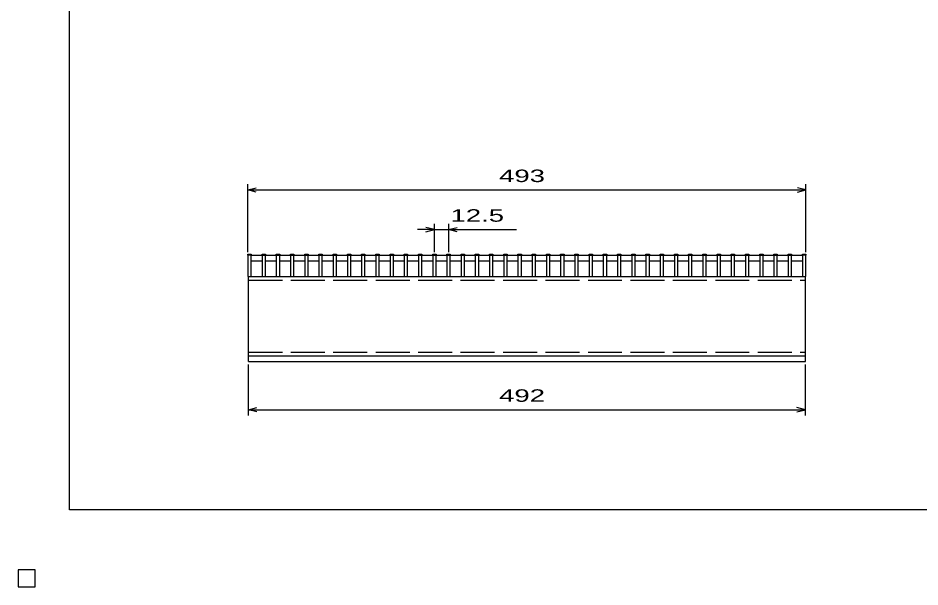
# Model space of a CAD drawing. Units: millimetres, scale not verified. Extents: x -910 to 866, y -641 to 527.
# Drawn here: x -910 to -113, y -641 to -139 of the extents above; entities that cross this region are included whole.
import ezdxf
from ezdxf.enums import TextEntityAlignment as Align

# ---------------------------------------------------------------- set-up
doc = ezdxf.new("R2010")
doc.units = ezdxf.units.MM
doc.header["$LTSCALE"] = 5
doc.linetypes.add('DASHED', pattern=[7.5, 6, -1.5])
for name, color, linetype, lineweight in [('0_2', 150, 'Continuous', 25), ('16', 3, 'Continuous', 25), ('22', 4, 'Continuous', 25), ('24', 2, 'Continuous', 25), ('32', 4, 'Continuous', 25)]:
    doc.layers.add(name, color=color, linetype=linetype, lineweight=lineweight)
doc.styles.add('ベクトル', font='')
doc.styles.get('ベクトル').set_extended_font_data('ベクトル')

msp = doc.modelspace()

# ---------------------------------------------------------------- linework, layer by layer
at = {"layer": '0_2'}
for p, q in [((-864.5, -573.25), (-864.5, 526.75)), ((865.5, -573.25), (-864.5, -573.25)), ((-895, -626.25), (-910, -626.25)), ((-910, -626.25), (-910, -641.25)), ((-895, -626.25), (-910, -626.25)), ((-910, -626.25), (-910, -641.25)), ((-895, -626.25), (-910, -626.25)), ((-910, -626.25), (-910, -641.25)), ((-895, -626.25), (-910, -626.25)), ((-910, -626.25), (-910, -641.25)), ((-895, -626.25), (-910, -626.25)), ((-910, -626.25), (-910, -641.25)), ((-895, -641.25), (-895, -626.25)), ((-895, -641.25), (-895, -626.25)), ((-895, -641.25), (-895, -626.25)), ((-895, -641.25), (-895, -626.25)), ((-895, -641.25), (-895, -626.25)), ((-910, -641.25), (-895, -641.25)), ((-910, -641.25), (-895, -641.25)), ((-910, -641.25), (-895, -641.25)), ((-910, -641.25), (-895, -641.25)), ((-910, -641.25), (-895, -641.25))]:
    msp.add_line(p, q, dxfattribs=at)
at = {"layer": '16'}
for p, q in [((-707, -348.25), (-707, -347.55)), ((-707, -347.55), (-704, -347.55)), ((-707, -348.25), (-707, -367.25)), ((-704, -348.25), (-707, -348.25)), ((-707, -348.25), (-707, -367.25)), ((-704, -347.55), (-704, -348.25)), ((-704, -367.25), (-704, -348.25)), ((-704, -348.25), (-217, -348.25)), ((-694.44, -348.25), (-694.44, -347.55)), ((-694.44, -347.55), (-691.44, -347.55)), ((-694.44, -348.25), (-694.44, -367.25)), ((-691.44, -348.25), (-694.44, -348.25)), ((-691.44, -347.55), (-691.44, -348.25)), ((-691.44, -367.25), (-691.44, -348.25)), ((-681.88, -348.25), (-681.88, -347.55)), ((-681.88, -347.55), (-678.88, -347.55)), ((-681.88, -348.25), (-681.88, -367.25)), ((-678.88, -348.25), (-681.88, -348.25)), ((-678.88, -347.55), (-678.88, -348.25)), ((-678.88, -367.25), (-678.88, -348.25)), ((-669.32, -348.25), (-669.32, -347.55)), ((-669.32, -347.55), (-666.32, -347.55)), ((-669.32, -348.25), (-669.32, -367.25)), ((-666.32, -348.25), (-669.32, -348.25)), ((-666.32, -347.55), (-666.32, -348.25)), ((-666.32, -367.25), (-666.32, -348.25)), ((-656.76, -348.25), (-656.76, -347.55)), ((-656.76, -347.55), (-653.76, -347.55)), ((-656.76, -348.25), (-656.76, -367.25)), ((-653.76, -348.25), (-656.76, -348.25)), ((-653.76, -347.55), (-653.76, -348.25)), ((-653.76, -367.25), (-653.76, -348.25)), ((-644.2, -348.25), (-644.2, -347.55)), ((-644.2, -347.55), (-641.2, -347.55)), ((-644.2, -348.25), (-644.2, -367.25)), ((-641.2, -348.25), (-644.2, -348.25)), ((-641.2, -347.55), (-641.2, -348.25)), ((-641.2, -367.25), (-641.2, -348.25)), ((-631.64, -348.25), (-631.64, -347.55)), ((-631.64, -347.55), (-628.64, -347.55)), ((-631.64, -348.25), (-631.64, -367.25)), ((-628.64, -348.25), (-631.64, -348.25)), ((-628.64, -347.55), (-628.64, -348.25)), ((-628.64, -367.25), (-628.64, -348.25)), ((-619.08, -348.25), (-619.08, -347.55)), ((-619.08, -347.55), (-616.08, -347.55)), ((-619.08, -348.25), (-619.08, -367.25)), ((-616.08, -348.25), (-619.08, -348.25)), ((-616.08, -347.55), (-616.08, -348.25)), ((-616.08, -367.25), (-616.08, -348.25)), ((-606.52, -348.25), (-606.52, -347.55)), ((-606.52, -347.55), (-603.52, -347.55)), ((-606.52, -348.25), (-606.52, -367.25)), ((-603.52, -348.25), (-606.52, -348.25)), ((-603.52, -347.55), (-603.52, -348.25)), ((-603.52, -367.25), (-603.52, -348.25)), ((-593.96, -348.25), (-593.96, -347.55)), ((-593.96, -347.55), (-590.96, -347.55)), ((-593.96, -348.25), (-593.96, -367.25)), ((-590.96, -348.25), (-593.96, -348.25)), ((-590.96, -347.55), (-590.96, -348.25)), ((-590.96, -367.25), (-590.96, -348.25)), ((-581.4, -348.25), (-581.4, -347.55)), ((-581.4, -347.55), (-578.4, -347.55)), ((-581.4, -348.25), (-581.4, -367.25)), ((-578.4, -348.25), (-581.4, -348.25)), ((-578.4, -347.55), (-578.4, -348.25)), ((-578.4, -367.25), (-578.4, -348.25)), ((-568.84, -348.25), (-568.84, -347.55)), ((-568.84, -347.55), (-565.84, -347.55)), ((-568.84, -348.25), (-568.84, -367.25)), ((-565.84, -348.25), (-568.84, -348.25)), ((-565.84, -347.55), (-565.84, -348.25)), ((-565.84, -367.25), (-565.84, -348.25)), ((-556.28, -348.25), (-556.28, -347.55)), ((-556.28, -347.55), (-553.28, -347.55)), ((-556.28, -348.25), (-556.28, -367.25)), ((-553.28, -348.25), (-556.28, -348.25)), ((-553.28, -347.55), (-553.28, -348.25)), ((-553.28, -367.25), (-553.28, -348.25)), ((-543.72, -348.25), (-543.72, -347.55)), ((-543.72, -347.55), (-540.72, -347.55)), ((-543.72, -348.25), (-543.72, -367.25)), ((-540.72, -348.25), (-543.72, -348.25)), ((-540.72, -347.55), (-540.72, -348.25)), ((-540.72, -367.25), (-540.72, -348.25)), ((-531.16, -348.25), (-531.16, -347.55)), ((-531.16, -347.55), (-528.16, -347.55)), ((-531.16, -348.25), (-531.16, -367.25)), ((-528.16, -348.25), (-531.16, -348.25)), ((-528.16, -347.55), (-528.16, -348.25)), ((-528.16, -367.25), (-528.16, -348.25)), ((-518.6, -348.25), (-518.6, -347.55)), ((-518.6, -347.55), (-515.6, -347.55)), ((-518.6, -348.25), (-518.6, -367.25)), ((-515.6, -348.25), (-518.6, -348.25)), ((-515.6, -347.55), (-515.6, -348.25)), ((-515.6, -367.25), (-515.6, -348.25)), ((-506.04, -348.25), (-506.04, -347.55)), ((-506.04, -347.55), (-503.04, -347.55)), ((-506.04, -348.25), (-506.04, -367.25)), ((-503.04, -348.25), (-506.04, -348.25)), ((-503.04, -347.55), (-503.04, -348.25)), ((-503.04, -367.25), (-503.04, -348.25)), ((-493.48, -348.25), (-493.48, -347.55)), ((-493.48, -347.55), (-490.48, -347.55)), ((-493.48, -348.25), (-493.48, -367.25)), ((-490.48, -348.25), (-493.48, -348.25)), ((-490.48, -347.55), (-490.48, -348.25)), ((-490.48, -367.25), (-490.48, -348.25)), ((-480.92, -348.25), (-480.92, -347.55)), ((-480.92, -347.55), (-477.92, -347.55)), ((-480.92, -348.25), (-480.92, -367.25)), ((-477.92, -348.25), (-480.92, -348.25)), ((-477.92, -347.55), (-477.92, -348.25)), ((-477.92, -367.25), (-477.92, -348.25)), ((-468.36, -348.25), (-468.36, -347.55)), ((-468.36, -347.55), (-465.36, -347.55)), ((-468.36, -348.25), (-468.36, -367.25)), ((-465.36, -348.25), (-468.36, -348.25)), ((-465.36, -347.55), (-465.36, -348.25)), ((-465.36, -367.25), (-465.36, -348.25)), ((-455.8, -348.25), (-455.8, -347.55)), ((-455.8, -347.55), (-452.8, -347.55)), ((-455.8, -348.25), (-455.8, -367.25)), ((-452.8, -348.25), (-455.8, -348.25)), ((-452.8, -347.55), (-452.8, -348.25)), ((-452.8, -367.25), (-452.8, -348.25)), ((-443.24, -348.25), (-443.24, -347.55)), ((-443.24, -347.55), (-440.24, -347.55)), ((-443.24, -348.25), (-443.24, -367.25)), ((-440.24, -348.25), (-443.24, -348.25)), ((-440.24, -347.55), (-440.24, -348.25)), ((-440.24, -367.25), (-440.24, -348.25)), ((-430.68, -348.25), (-430.68, -347.55)), ((-430.68, -347.55), (-427.68, -347.55)), ((-430.68, -348.25), (-430.68, -367.25)), ((-427.68, -348.25), (-430.68, -348.25)), ((-427.68, -347.55), (-427.68, -348.25)), ((-427.68, -367.25), (-427.68, -348.25)), ((-418.12, -348.25), (-418.12, -347.55)), ((-418.12, -347.55), (-415.12, -347.55)), ((-418.12, -348.25), (-418.12, -367.25)), ((-415.12, -348.25), (-418.12, -348.25)), ((-415.12, -347.55), (-415.12, -348.25)), ((-415.12, -367.25), (-415.12, -348.25)), ((-405.56, -348.25), (-405.56, -347.55)), ((-405.56, -347.55), (-402.56, -347.55)), ((-405.56, -348.25), (-405.56, -367.25)), ((-402.56, -348.25), (-405.56, -348.25)), ((-402.56, -347.55), (-402.56, -348.25)), ((-402.56, -367.25), (-402.56, -348.25)), ((-393, -348.25), (-393, -347.55)), ((-393, -347.55), (-390, -347.55)), ((-393, -348.25), (-393, -367.25)), ((-390, -348.25), (-393, -348.25)), ((-390, -347.55), (-390, -348.25)), ((-390, -367.25), (-390, -348.25)), ((-380.44, -348.25), (-380.44, -347.55)), ((-380.44, -347.55), (-377.44, -347.55)), ((-380.44, -348.25), (-380.44, -367.25)), ((-377.44, -348.25), (-380.44, -348.25)), ((-377.44, -347.55), (-377.44, -348.25)), ((-377.44, -367.25), (-377.44, -348.25)), ((-367.88, -348.25), (-367.88, -347.55)), ((-367.88, -347.55), (-364.88, -347.55)), ((-367.88, -348.25), (-367.88, -367.25)), ((-364.88, -348.25), (-367.88, -348.25)), ((-364.88, -347.55), (-364.88, -348.25)), ((-364.88, -367.25), (-364.88, -348.25)), ((-355.32, -348.25), (-355.32, -347.55)), ((-355.32, -347.55), (-352.32, -347.55)), ((-355.32, -348.25), (-355.32, -367.25)), ((-352.32, -348.25), (-355.32, -348.25)), ((-352.32, -347.55), (-352.32, -348.25)), ((-352.32, -367.25), (-352.32, -348.25)), ((-342.76, -348.25), (-342.76, -347.55)), ((-342.76, -347.55), (-339.76, -347.55)), ((-342.76, -348.25), (-342.76, -367.25)), ((-339.76, -348.25), (-342.76, -348.25)), ((-339.76, -347.55), (-339.76, -348.25)), ((-339.76, -367.25), (-339.76, -348.25)), ((-330.2, -348.25), (-330.2, -347.55)), ((-330.2, -347.55), (-327.2, -347.55)), ((-330.2, -348.25), (-330.2, -367.25)), ((-327.2, -348.25), (-330.2, -348.25)), ((-327.2, -347.55), (-327.2, -348.25)), ((-327.2, -367.25), (-327.2, -348.25)), ((-317.64, -348.25), (-317.64, -347.55)), ((-317.64, -347.55), (-314.64, -347.55)), ((-317.64, -348.25), (-317.64, -367.25)), ((-314.64, -348.25), (-317.64, -348.25)), ((-314.64, -347.55), (-314.64, -348.25)), ((-314.64, -367.25), (-314.64, -348.25)), ((-305.08, -348.25), (-305.08, -347.55)), ((-305.08, -347.55), (-302.08, -347.55)), ((-305.08, -348.25), (-305.08, -367.25)), ((-302.08, -348.25), (-305.08, -348.25)), ((-302.08, -347.55), (-302.08, -348.25)), ((-302.08, -367.25), (-302.08, -348.25)), ((-292.52, -348.25), (-292.52, -347.55)), ((-292.52, -347.55), (-289.52, -347.55)), ((-292.52, -348.25), (-292.52, -367.25)), ((-289.52, -348.25), (-292.52, -348.25)), ((-289.52, -347.55), (-289.52, -348.25)), ((-289.52, -367.25), (-289.52, -348.25)), ((-279.96, -348.25), (-279.96, -347.55)), ((-279.96, -347.55), (-276.96, -347.55)), ((-279.96, -348.25), (-279.96, -367.25)), ((-276.96, -348.25), (-279.96, -348.25)), ((-276.96, -347.55), (-276.96, -348.25)), ((-276.96, -367.25), (-276.96, -348.25)), ((-267.4, -348.25), (-267.4, -347.55)), ((-267.4, -347.55), (-264.4, -347.55)), ((-267.4, -348.25), (-267.4, -367.25)), ((-264.4, -348.25), (-267.4, -348.25)), ((-264.4, -347.55), (-264.4, -348.25)), ((-264.4, -367.25), (-264.4, -348.25)), ((-254.84, -348.25), (-254.84, -347.55)), ((-254.84, -347.55), (-251.84, -347.55)), ((-254.84, -348.25), (-254.84, -367.25)), ((-251.84, -348.25), (-254.84, -348.25)), ((-251.84, -347.55), (-251.84, -348.25)), ((-251.84, -367.25), (-251.84, -348.25)), ((-242.28, -348.25), (-242.28, -347.55)), ((-242.28, -347.55), (-239.28, -347.55)), ((-242.28, -348.25), (-242.28, -367.25)), ((-239.28, -348.25), (-242.28, -348.25)), ((-239.28, -347.55), (-239.28, -348.25)), ((-239.28, -367.25), (-239.28, -348.25)), ((-229.72, -348.25), (-229.72, -347.55)), ((-229.72, -347.55), (-226.72, -347.55)), ((-229.72, -348.25), (-229.72, -367.25)), ((-226.72, -348.25), (-229.72, -348.25)), ((-226.72, -347.55), (-226.72, -348.25)), ((-226.72, -367.25), (-226.72, -348.25)), ((-217, -348.25), (-217, -347.55)), ((-217, -347.55), (-214, -347.55)), ((-217, -348.25), (-217, -367.25)), ((-214, -348.25), (-217, -348.25)), ((-214, -347.55), (-214, -348.25)), ((-214, -367.25), (-214, -348.25)), ((-214, -367.25), (-214, -348.25)), ((-704, -353.25), (-694.44, -353.25)), ((-691.44, -353.25), (-681.88, -353.25)), ((-678.88, -353.25), (-669.32, -353.25)), ((-666.32, -353.25), (-656.76, -353.25)), ((-653.76, -353.25), (-644.2, -353.25)), ((-641.2, -353.25), (-631.64, -353.25)), ((-628.64, -353.25), (-619.08, -353.25)), ((-616.08, -353.25), (-606.52, -353.25)), ((-603.52, -353.25), (-593.96, -353.25)), ((-590.96, -353.25), (-581.4, -353.25)), ((-578.4, -353.25), (-568.84, -353.25)), ((-565.84, -353.25), (-556.28, -353.25)), ((-553.28, -353.25), (-543.72, -353.25)), ((-540.72, -353.25), (-531.16, -353.25)), ((-528.16, -353.25), (-518.6, -353.25)), ((-515.6, -353.25), (-506.04, -353.25)), ((-503.04, -353.25), (-493.48, -353.25)), ((-490.48, -353.25), (-480.92, -353.25)), ((-477.92, -353.25), (-468.36, -353.25)), ((-465.36, -353.25), (-455.8, -353.25)), ((-452.8, -353.25), (-443.24, -353.25)), ((-440.24, -353.25), (-430.68, -353.25)), ((-427.68, -353.25), (-418.12, -353.25)), ((-415.12, -353.25), (-405.56, -353.25)), ((-402.56, -353.25), (-393, -353.25)), ((-390, -353.25), (-380.44, -353.25)), ((-377.44, -353.25), (-367.88, -353.25)), ((-364.88, -353.25), (-355.32, -353.25)), ((-352.32, -353.25), (-342.76, -353.25)), ((-339.76, -353.25), (-330.2, -353.25)), ((-327.2, -353.25), (-317.64, -353.25)), ((-314.64, -353.25), (-305.08, -353.25)), ((-302.08, -353.25), (-292.52, -353.25)), ((-289.52, -353.25), (-279.96, -353.25)), ((-276.96, -353.25), (-267.4, -353.25)), ((-264.4, -353.25), (-254.84, -353.25)), ((-251.84, -353.25), (-242.28, -353.25)), ((-239.28, -353.25), (-229.72, -353.25)), ((-226.72, -353.25), (-217.16, -353.25)), ((-707, -367.25), (-704, -367.25)), ((-706.5, -367.25), (-214.5, -367.25)), ((-706.5, -437.25), (-706.5, -367.25)), ((-704, -367.25), (-694.44, -367.25)), ((-694.44, -367.25), (-691.44, -367.25)), ((-691.44, -367.25), (-681.88, -367.25)), ((-681.88, -367.25), (-678.88, -367.25)), ((-678.88, -367.25), (-669.32, -367.25)), ((-669.32, -367.25), (-666.32, -367.25)), ((-666.32, -367.25), (-656.76, -367.25)), ((-656.76, -367.25), (-653.76, -367.25)), ((-653.76, -367.25), (-644.2, -367.25)), ((-644.2, -367.25), (-641.2, -367.25)), ((-641.2, -367.25), (-631.64, -367.25)), ((-631.64, -367.25), (-628.64, -367.25)), ((-628.64, -367.25), (-619.08, -367.25)), ((-619.08, -367.25), (-616.08, -367.25)), ((-616.08, -367.25), (-606.52, -367.25)), ((-606.52, -367.25), (-603.52, -367.25)), ((-603.52, -367.25), (-593.96, -367.25)), ((-593.96, -367.25), (-590.96, -367.25)), ((-590.96, -367.25), (-581.4, -367.25)), ((-581.4, -367.25), (-578.4, -367.25)), ((-578.4, -367.25), (-568.84, -367.25)), ((-568.84, -367.25), (-565.84, -367.25)), ((-565.84, -367.25), (-556.28, -367.25)), ((-556.28, -367.25), (-553.28, -367.25)), ((-553.28, -367.25), (-543.72, -367.25)), ((-543.72, -367.25), (-540.72, -367.25)), ((-540.72, -367.25), (-531.16, -367.25)), ((-531.16, -367.25), (-528.16, -367.25)), ((-528.16, -367.25), (-518.6, -367.25)), ((-518.6, -367.25), (-515.6, -367.25)), ((-515.6, -367.25), (-506.04, -367.25)), ((-506.04, -367.25), (-503.04, -367.25)), ((-503.04, -367.25), (-493.48, -367.25)), ((-493.48, -367.25), (-490.48, -367.25)), ((-490.48, -367.25), (-480.92, -367.25)), ((-480.92, -367.25), (-477.92, -367.25)), ((-477.92, -367.25), (-468.36, -367.25)), ((-468.36, -367.25), (-465.36, -367.25)), ((-465.36, -367.25), (-455.8, -367.25)), ((-455.8, -367.25), (-452.8, -367.25)), ((-452.8, -367.25), (-443.24, -367.25)), ((-443.24, -367.25), (-440.24, -367.25)), ((-440.24, -367.25), (-430.68, -367.25)), ((-430.68, -367.25), (-427.68, -367.25)), ((-427.68, -367.25), (-418.12, -367.25)), ((-418.12, -367.25), (-415.12, -367.25)), ((-415.12, -367.25), (-405.56, -367.25)), ((-405.56, -367.25), (-402.56, -367.25)), ((-402.56, -367.25), (-393, -367.25)), ((-393, -367.25), (-390, -367.25)), ((-390, -367.25), (-380.44, -367.25)), ((-380.44, -367.25), (-377.44, -367.25)), ((-377.44, -367.25), (-367.88, -367.25)), ((-367.88, -367.25), (-364.88, -367.25)), ((-364.88, -367.25), (-355.32, -367.25)), ((-355.32, -367.25), (-352.32, -367.25)), ((-352.32, -367.25), (-342.76, -367.25)), ((-342.76, -367.25), (-339.76, -367.25)), ((-339.76, -367.25), (-330.2, -367.25)), ((-330.2, -367.25), (-327.2, -367.25)), ((-327.2, -367.25), (-317.64, -367.25)), ((-317.64, -367.25), (-314.64, -367.25)), ((-314.64, -367.25), (-305.08, -367.25)), ((-305.08, -367.25), (-302.08, -367.25)), ((-302.08, -367.25), (-292.52, -367.25)), ((-292.52, -367.25), (-289.52, -367.25)), ((-289.52, -367.25), (-279.96, -367.25)), ((-279.96, -367.25), (-276.96, -367.25)), ((-276.96, -367.25), (-267.4, -367.25)), ((-267.4, -367.25), (-264.4, -367.25)), ((-264.4, -367.25), (-254.84, -367.25)), ((-254.84, -367.25), (-251.84, -367.25)), ((-251.84, -367.25), (-242.28, -367.25)), ((-242.28, -367.25), (-239.28, -367.25)), ((-239.28, -367.25), (-229.72, -367.25)), ((-229.72, -367.25), (-226.72, -367.25)), ((-226.72, -367.25), (-217, -367.25)), ((-217, -367.25), (-214, -367.25)), ((-214.5, -437.25), (-214.5, -367.25)), ((-706.5, -437.25), (-214.5, -437.25)), ((-706.5, -442.25), (-706.5, -437.25)), ((-706.5, -437.25), (-214.5, -437.25)), ((-214.5, -442.25), (-214.5, -437.25)), ((-706.5, -442.25), (-214.5, -442.25)), ((-895, -626.25), (-910, -626.25)), ((-910, -626.25), (-910, -641.25)), ((-895, -626.25), (-910, -626.25)), ((-910, -626.25), (-910, -641.25)), ((-895, -626.25), (-910, -626.25)), ((-910, -626.25), (-910, -641.25)), ((-895, -626.25), (-910, -626.25)), ((-910, -626.25), (-910, -641.25)), ((-895, -626.25), (-910, -626.25)), ((-910, -626.25), (-910, -641.25)), ((-895, -641.25), (-895, -626.25)), ((-895, -641.25), (-895, -626.25)), ((-895, -641.25), (-895, -626.25)), ((-895, -641.25), (-895, -626.25)), ((-895, -641.25), (-895, -626.25)), ((-910, -641.25), (-895, -641.25)), ((-910, -641.25), (-895, -641.25)), ((-910, -641.25), (-895, -641.25)), ((-910, -641.25), (-895, -641.25)), ((-910, -641.25), (-895, -641.25))]:
    msp.add_line(p, q, dxfattribs=at)
at = {"layer": '16', "linetype": 'DASHED'}
for p, q in [((-706.5, -370.45), (-214.5, -370.45)), ((-706.5, -434.05), (-214.5, -434.05))]:
    msp.add_line(p, q, dxfattribs=at)
at = {"layer": '22'}
for p, q in [((-707, -345.75), (-707, -285.75)), ((-214, -345.75), (-214, -285.75)), ((-707, -290.75), (-699.5, -288.75)), ((-699.5, -292.75), (-707, -290.75)), ((-707, -290.75), (-214, -290.75)), ((-214, -290.75), (-221.5, -288.75)), ((-221.5, -292.75), (-214, -290.75)), ((-542.22, -325.75), (-557.22, -325.75)), ((-542.22, -325.75), (-549.72, -323.75)), ((-549.72, -327.75), (-542.22, -325.75)), ((-542.22, -345.75), (-542.22, -320.75)), ((-542.22, -325.75), (-529.66, -325.75)), ((-529.66, -320.75), (-529.66, -345.75)), ((-529.66, -325.75), (-522.16, -323.75)), ((-522.16, -327.75), (-529.66, -325.75)), ((-529.66, -325.75), (-469.66, -325.75)), ((-706.5, -489.75), (-706.5, -444.75)), ((-214.5, -489.75), (-214.5, -444.75)), ((-706.5, -484.75), (-699, -482.75)), ((-699, -486.75), (-706.5, -484.75)), ((-706.5, -484.75), (-214.5, -484.75)), ((-214.5, -484.75), (-222, -482.75)), ((-222, -486.75), (-214.5, -484.75))]:
    msp.add_line(p, q, dxfattribs=at)
at = {"layer": '22', "color": 2}
for p, q in [((-895, -626.25), (-910, -626.25)), ((-910, -626.25), (-910, -641.25)), ((-895, -626.25), (-910, -626.25)), ((-910, -626.25), (-910, -641.25)), ((-895, -626.25), (-910, -626.25)), ((-910, -626.25), (-910, -641.25)), ((-895, -641.25), (-895, -626.25)), ((-895, -641.25), (-895, -626.25)), ((-895, -641.25), (-895, -626.25)), ((-910, -641.25), (-895, -641.25)), ((-910, -641.25), (-895, -641.25)), ((-910, -641.25), (-895, -641.25))]:
    msp.add_line(p, q, dxfattribs=at)
at = {"layer": '24', "color": 4}
for p, q in [((-895, -626.25), (-910, -626.25)), ((-910, -626.25), (-910, -641.25)), ((-895, -626.25), (-910, -626.25)), ((-910, -626.25), (-910, -641.25)), ((-895, -626.25), (-910, -626.25)), ((-910, -626.25), (-910, -641.25)), ((-895, -641.25), (-895, -626.25)), ((-895, -641.25), (-895, -626.25)), ((-895, -641.25), (-895, -626.25)), ((-910, -641.25), (-895, -641.25)), ((-910, -641.25), (-895, -641.25)), ((-910, -641.25), (-895, -641.25))]:
    msp.add_line(p, q, dxfattribs=at)
at = {"layer": '32'}
for p, q in [((-895, -626.25), (-910, -626.25)), ((-910, -626.25), (-910, -641.25)), ((-895, -626.25), (-910, -626.25)), ((-910, -626.25), (-910, -641.25)), ((-895, -626.25), (-910, -626.25)), ((-910, -626.25), (-910, -641.25)), ((-895, -626.25), (-910, -626.25)), ((-910, -626.25), (-910, -641.25)), ((-895, -626.25), (-910, -626.25)), ((-910, -626.25), (-910, -641.25)), ((-895, -641.25), (-895, -626.25)), ((-895, -641.25), (-895, -626.25)), ((-895, -641.25), (-895, -626.25)), ((-895, -641.25), (-895, -626.25)), ((-895, -641.25), (-895, -626.25)), ((-910, -641.25), (-895, -641.25)), ((-910, -641.25), (-895, -641.25)), ((-910, -641.25), (-895, -641.25)), ((-910, -641.25), (-895, -641.25)), ((-910, -641.25), (-895, -641.25))]:
    msp.add_line(p, q, dxfattribs=at)

# ---------------------------------------------------------------- texts
at = {"layer": '22', "color": 2, "style": 'ベクトル', "width": 1.65}
for s, p in [(' 493 ', (-491.75, -278.25)), (' 12.5 ', (-534.66, -313.25)), (' 492 ', (-491.75, -472.25))]:
    msp.add_text(s, height=11, dxfattribs=at).set_placement(p, align=Align.MIDDLE_LEFT)

doc.saveas('drawing.dxf')
